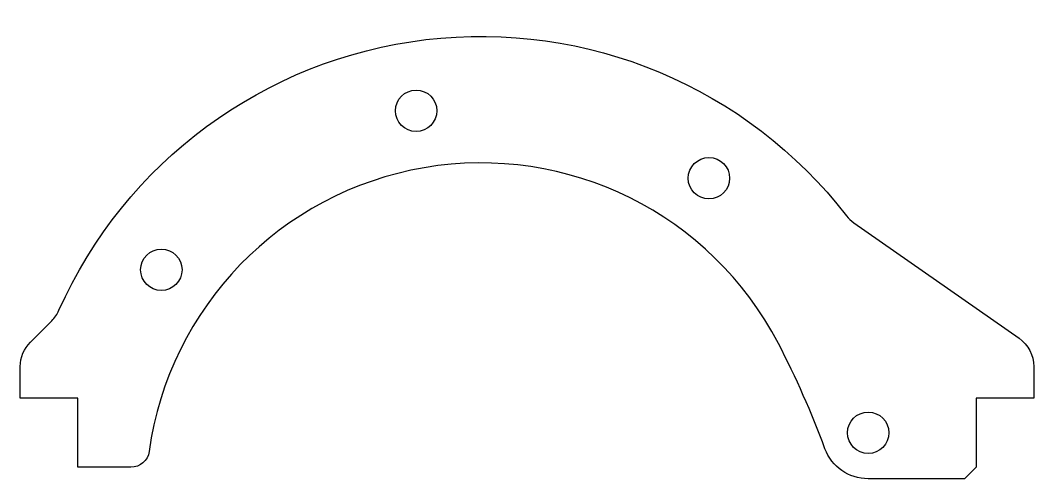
# Model space of a CAD drawing. Extents: x -140 to 140, y -13 to 114.
import ezdxf

# ---------------------------------------------------------------- set-up
doc = ezdxf.new("R2010")
doc.units = 0
doc.layers.get('0').update_dxf_attribs({"linetype": 'continuous'})

# ---------------------------------------------------------------- blocks, each defined once
blk = doc.blocks.new('SKETCH')
at = {"color": 7}
blk.add_lwpolyline([(-109.21, -9.53), (-123.83, -9.53), (-123.83, 9.52), (-139.7, 9.52), (-139.7, 18.28, -0.198912), (-136.91, 25.01), (-131, 30.93, 0.092127), (-129.03, 33.8, -0.567993), (88.06, 59.92, 0.075764), (90.14, 57.94), (135.64, 26.08, -0.244698), (139.7, 18.28), (139.7, 9.52), (123.82, 9.52), (123.82, -9.53), (120.65, -12.7), (94.06, -12.7, -0.313851), (82.15, -4.41, 0.030954), (69.31, 24.63, 0.731155), (-104.18, -5.14, -0.374304)], format="xyb", close=True, dxfattribs=at)
for centre in [(-30.56, 88.89), (50.16, 70.25), (-100.81, 44.99), (94.06, 0)]:
    blk.add_circle(centre, 5.71, dxfattribs=at)

msp = doc.modelspace()

# ---------------------------------------------------------------- block references
at = {"color": 7}
msp.add_blockref('SKETCH', (0, 0), dxfattribs=at)

doc.saveas('drawing.dxf')
